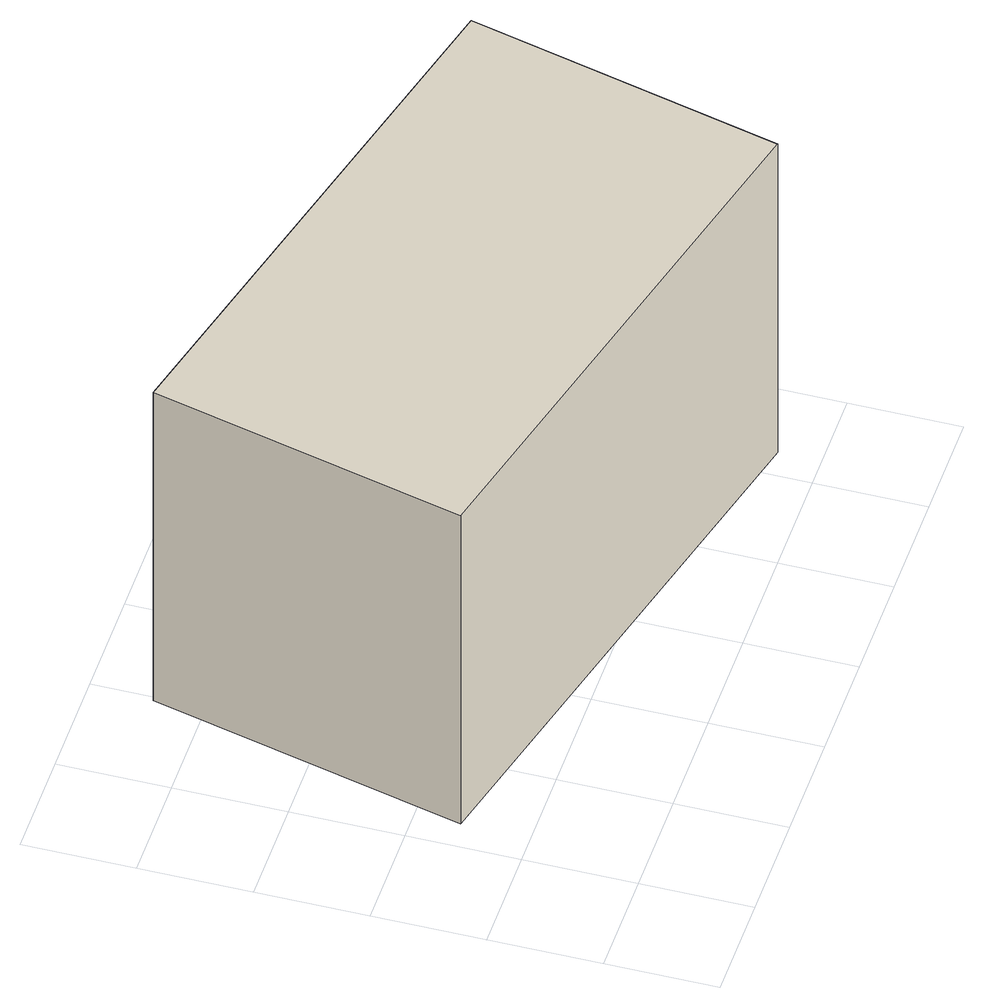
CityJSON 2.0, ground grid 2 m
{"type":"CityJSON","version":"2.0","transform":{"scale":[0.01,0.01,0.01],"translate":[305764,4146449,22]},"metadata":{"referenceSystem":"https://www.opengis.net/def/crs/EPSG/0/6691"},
"CityObjects":{
"building1":{"type":"Building","attributes":{"class":"3001","usage":"411","measuredHeight":8.6,"storeysAboveGround":2,"RiverFloodingRiskAttribute.description":"2","RiverFloodingRiskAttribute.rank":"1","RiverFloodingRiskAttribute.depth":0.07,"RiverFloodingRiskAttribute.adminType":"1","RiverFloodingRiskAttribute.scale":"1","RiverFloodingRiskAttribute.duration":20,"BuildingDetailAttribute.buildingHeight":6.5,"BuildingDetailAttribute.surveyYear":2022,"BuildingIDAttribute.prefecture":"15","BuildingIDAttribute.city":"15202"},"geometry":[{"type":"Solid","lod":"1","boundaries":[[[[0,1,2,3]],[[2,4,5,3]],[[1,6,4,2]],[[0,7,6,1]],[[3,5,7,0]],[[4,6,7,5]]]]}]}
},
"vertices":[
[1055,76,74],[54,321,74],[193,889,74],[1195,643,74],[193,889,770],[1195,643,770],[54,321,770],[1055,76,770]
]}
